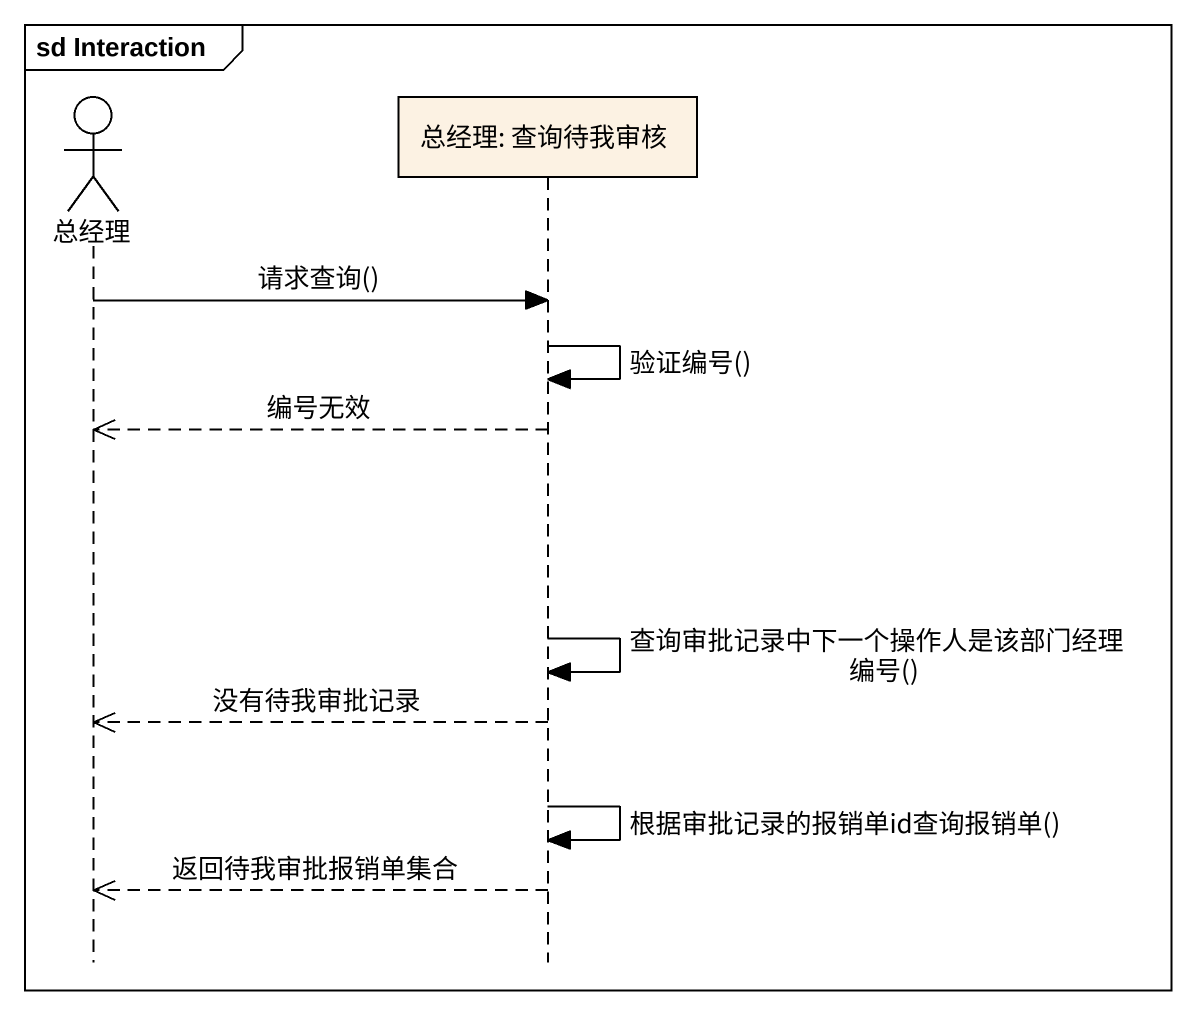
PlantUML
@startuml
mainframe sd Interaction
hide footbox
actor 总经理
participant "总经理: 查询待我审核" as 总经理_查询待我审核

总经理 -> 总经理_查询待我审核 : 请求查询()
总经理_查询待我审核 -> 总经理_查询待我审核 : 验证编号()
总经理_查询待我审核 -->> 总经理 : 编号无效
总经理_查询待我审核 -> 总经理_查询待我审核 : 查询审批记录中下一个操作人是该部门经理编号()
总经理_查询待我审核 -->> 总经理 : 没有待我审批记录
总经理_查询待我审核 -> 总经理_查询待我审核 : 根据审批记录的报销单id查询报销单()
总经理_查询待我审核 -->> 总经理 : 返回待我审批报销单集合
@enduml
